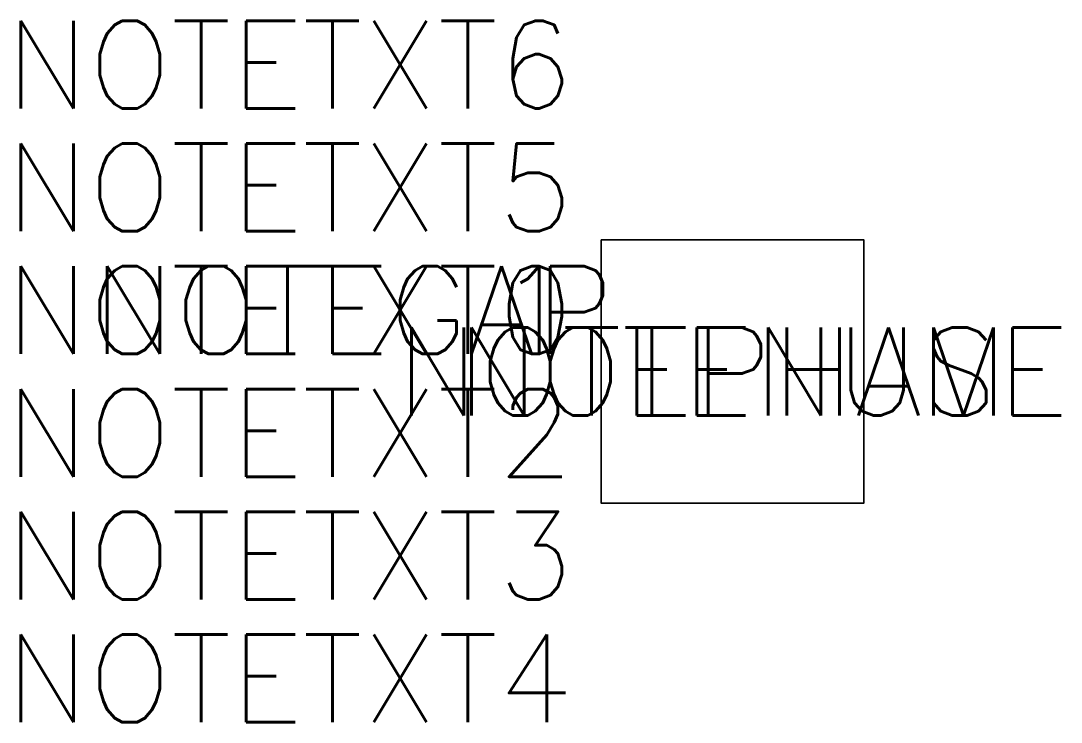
# Model space of a CAD drawing. Extents: x -8.1 to 3.8, y -4 to 4.
import ezdxf
from ezdxf.enums import TextEntityAlignment as Align

# ---------------------------------------------------------------- set-up
doc = ezdxf.new("R2010")
doc.units = 0
doc.header["$MEASUREMENT"] = 0
doc.layers.get('0').update_dxf_attribs({"lineweight": 35})
doc.styles.add('Simplex', font='simplex.shx')

msp = doc.modelspace()

# ---------------------------------------------------------------- texts
at = {"style": 'Simplex'}
for tag, text, flags, p in [('NOTETXT6', 'LINE 6 TEXT', 8, (-1.82, 3)), ('NOTETXT5', 'LINE 5 TEXT', 8, (-1.82, 1.6)), ('NOTETXT0', '', 9, (-1.82, 0.2))]:
    msp.add_attdef(tag, text=text, height=1, dxfattribs=dict(at, flags=flags)).set_placement(p, align=Align.RIGHT)
msp.add_attdef('NOTETXT1', text='%%uLINE 1 TEXT', height=1, dxfattribs=at).set_placement((-1.82, 0.2), align=Align.RIGHT)
msp.add_attdef('NOTETXT2', text='%%oLINE 2 TEXT', height=1, dxfattribs=at).set_placement((-1.82, -0.2), align=Align.TOP_RIGHT)
at = {"style": 'Simplex', "flags": 8}
for tag, text, p in [('NOTETXT3', 'LINE 3 TEXT', (-1.82, -1.6)), ('NOTETXT4', 'LINE 4 TEXT', (-1.82, -3))]:
    msp.add_attdef(tag, text=text, height=1, dxfattribs=at).set_placement(p, align=Align.TOP_RIGHT)

# ---------------------------------------------------------------- wipeouts: each hides what was drawn before it
msp.add_wipeout([(1.5, 1.5), (-1.5, 1.5), (-1.5, -1.5), (1.5, -1.5)])

# ---------------------------------------------------------------- next in the draw order: wipeouts: each hides what was drawn before it
at = {"color": 253}
msp.add_wipeout([(-1.49, 0.4), (-1.5, 0.4), (-1.5, -0.4), (-1.49, -0.4)], dxfattribs=at)

# ---------------------------------------------------------------- next in the draw order: linework, layer by layer
msp.add_lwpolyline([(-1.5, 1.5), (1.5, 1.5), (1.5, -1.5), (-1.5, -1.5)], close=True)

# ---------------------------------------------------------------- next in the draw order: texts
at = {"style": 'Simplex'}
msp.add_attdef('NOTEGAP', text='%%u      ', height=1, dxfattribs=at).set_placement((-1.35, 0.2), align=Align.RIGHT)
at = {"style": 'Simplex', "flags": 9}
msp.add_attdef('NOTEPHASE', text='1', height=1, dxfattribs=at).set_placement((0, 0), align=Align.MIDDLE)
at = {"style": 'Simplex'}
msp.add_attdef('NOTENUM', text='XX', height=1, dxfattribs=at).set_placement((0, 0), align=Align.MIDDLE)

doc.saveas('drawing.dxf')
